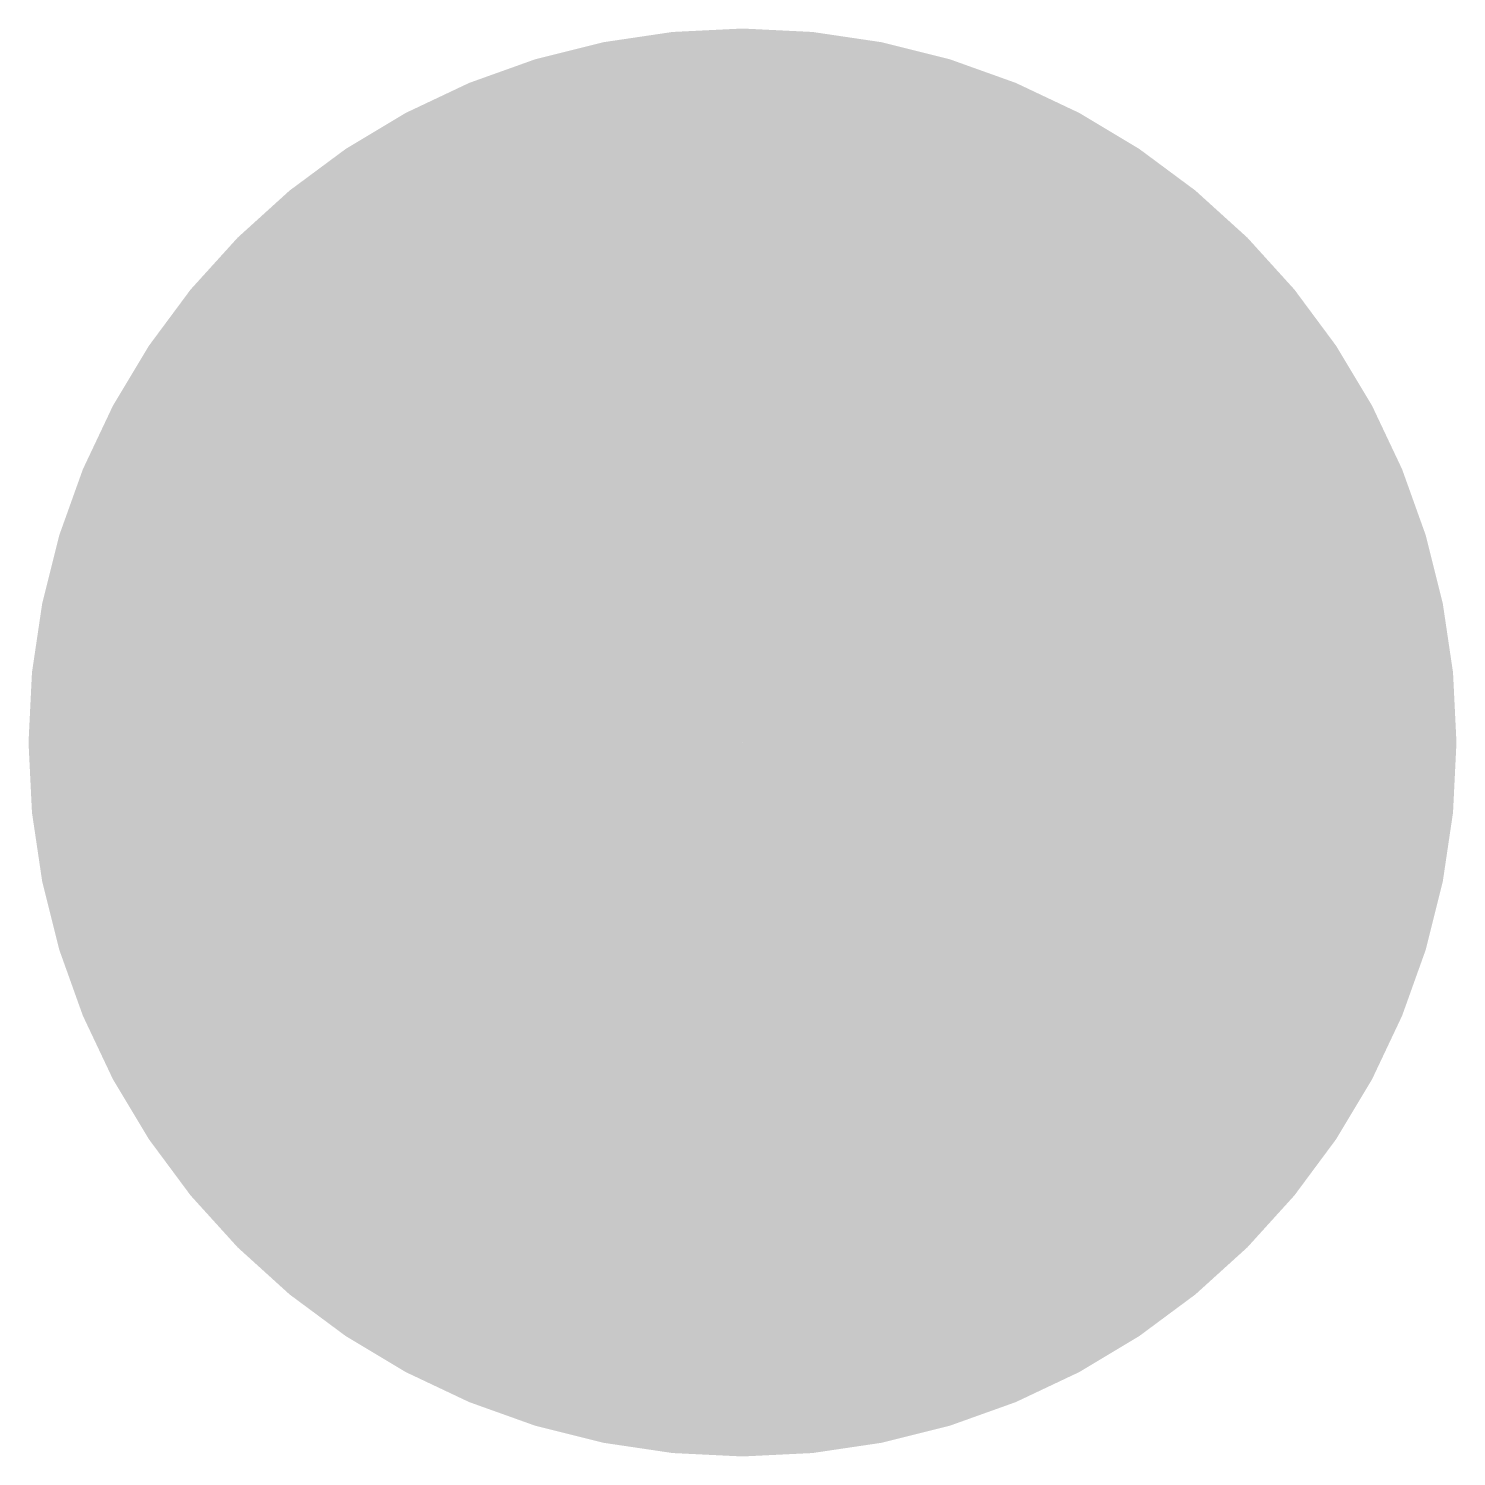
# Model space of a CAD drawing. Header units: millimetres. Extents: x 3.26 to 13.14, y 5.38 to 10.83.
# Drawn here: x 6.145 to 6.275, y 8.154 to 8.284 of the extents above; entities that cross this region are included whole.
import ezdxf

# ---------------------------------------------------------------- set-up
doc = ezdxf.new("R2010")
doc.units = ezdxf.units.MM
doc.header["$MEASUREMENT"] = 0
for name, color, linetype in [('BottomLayer', 5, 'Continuous'), ('BottomSolder', 6, 'Continuous'), ('DrillDrawing', 1, 'Continuous'), ('MultiLayer', 9, 'Continuous'), ('PadHoleLayer', 156, 'Continuous'), ('TopLayer', 1, 'Continuous'), ('TopSolder', 216, 'Continuous')]:
    doc.layers.add(name, color=color, linetype=linetype)

# ---------------------------------------------------------------- blocks, each defined once
blk = doc.blocks.new('_ARDUINO_MEGA2560_REV3___RETAIL_ARDUINO_MEGA2560_REV3___RETAIL_P________65')
at = {"layer": 'BottomLayer', "const_width": 0.06299}
blk.add_lwpolyline([(0.3185, -0.6, 1), (0.3815, -0.6, 1)], format="xyb", close=True, dxfattribs=at)
at = {"layer": 'BottomSolder', "const_width": 0.06499}
blk.add_lwpolyline([(0.3175, -0.6, 1), (0.3825, -0.6, 1)], format="xyb", close=True, dxfattribs=at)
at = {"layer": 'MultiLayer', "const_width": 0.06299}
blk.add_lwpolyline([(0.3185, -0.6, 1), (0.3815, -0.6, 1)], format="xyb", close=True, dxfattribs=at)
at = {"layer": 'PadHoleLayer', "const_width": 0.06299}
blk.add_lwpolyline([(0.3185, -0.6, 1), (0.3815, -0.6, 1)], format="xyb", close=True, dxfattribs=at)
at = {"layer": 'TopLayer', "const_width": 0.06299}
blk.add_lwpolyline([(0.3185, -0.6, 1), (0.3815, -0.6, 1)], format="xyb", close=True, dxfattribs=at)
at = {"layer": 'TopSolder', "const_width": 0.06499}
blk.add_lwpolyline([(0.3175, -0.6, 1), (0.3825, -0.6, 1)], format="xyb", close=True, dxfattribs=at)

msp = doc.modelspace()

# ---------------------------------------------------------------- linework, layer by layer
at = {"layer": 'DrillDrawing', "const_width": 0.002}
for points in [[(6.2, 8.229), (6.22, 8.229)], [(6.2, 8.229), (6.21, 8.209)], [(6.21, 8.209), (6.22, 8.229)], [(6.204, 8.225), (6.216, 8.225)], [(6.204, 8.225), (6.21, 8.213)], [(6.21, 8.213), (6.216, 8.225)]]:
    msp.add_lwpolyline(points, dxfattribs=at)
at = {"layer": 'DrillDrawing', "const_width": 0.001}
for points in [[(6.1995, 8.229, 1), (6.2005, 8.229, 1)], [(6.1995, 8.229, 1), (6.2005, 8.229, 1)], [(6.2195, 8.229, 1), (6.2205, 8.229, 1)], [(6.2195, 8.229, 1), (6.2205, 8.229, 1)], [(6.2035, 8.225, 1), (6.2045, 8.225, 1)], [(6.2035, 8.225, 1), (6.2045, 8.225, 1)], [(6.2155, 8.225, 1), (6.2165, 8.225, 1)], [(6.2155, 8.225, 1), (6.2165, 8.225, 1)], [(6.2095, 8.213, 1), (6.2105, 8.213, 1)], [(6.2095, 8.213, 1), (6.2105, 8.213, 1)], [(6.2095, 8.209, 1), (6.2105, 8.209, 1)], [(6.2095, 8.209, 1), (6.2105, 8.209, 1)]]:
    msp.add_lwpolyline(points, format="xyb", close=True, dxfattribs=at)

# ---------------------------------------------------------------- block references
at = {"rotation": 90}
msp.add_blockref('_ARDUINO_MEGA2560_REV3___RETAIL_ARDUINO_MEGA2560_REV3___RETAIL_P________65', (5.61, 7.869), dxfattribs=at)

doc.saveas('drawing.dxf')
